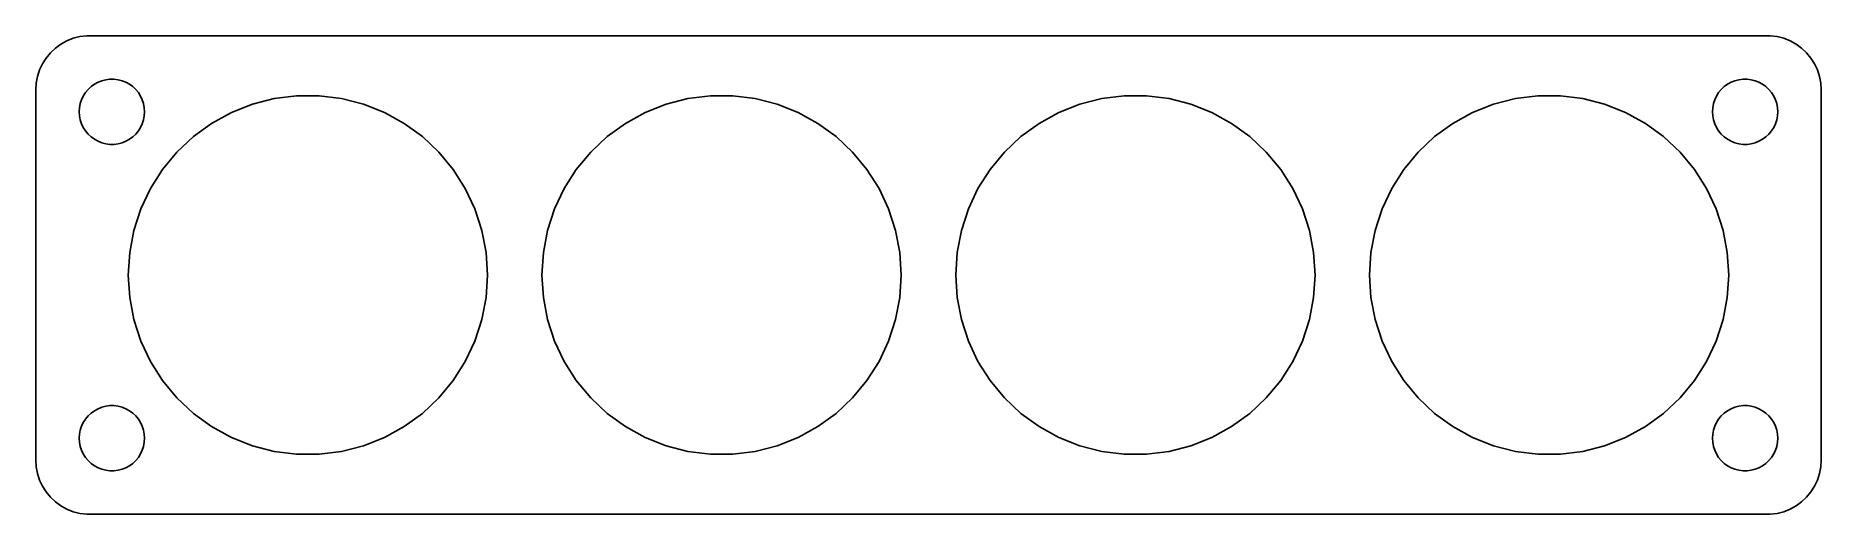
# Model space of a CAD drawing. Header units: metres. Extents: x -82 to 82, y -22 to 22.
import ezdxf

# ---------------------------------------------------------------- set-up
doc = ezdxf.new("R2010")
doc.units = ezdxf.units.M

msp = doc.modelspace()

# ---------------------------------------------------------------- linework, layer by layer
for p, q in [((-79.1289, 21.5241), (-79.6791, 21.2216)), ((-78.5451, 21.7553), (-79.1289, 21.5241)), ((-77.9369, 21.9114), (-78.5451, 21.7553)), ((-77.3139, 21.9901), (-77.9369, 21.9114)), ((77.3139, 21.9901), (-77.3139, 21.9901)), ((77.9369, 21.9114), (77.3139, 21.9901)), ((78.5451, 21.7553), (77.9369, 21.9114)), ((79.1289, 21.5241), (78.5451, 21.7553)), ((79.6791, 21.2216), (79.1289, 21.5241)), ((-81.0451, 19.9389), (-81.3815, 19.4088)), ((-80.6448, 20.4227), (-81.0451, 19.9389)), ((-80.1871, 20.8526), (-80.6448, 20.4227)), ((-79.6791, 21.2216), (-80.1871, 20.8526)), ((80.1871, 20.8526), (79.6791, 21.2216)), ((80.6448, 20.4227), (80.1871, 20.8526)), ((81.0451, 19.9389), (80.6448, 20.4227)), ((81.3815, 19.4088), (81.0451, 19.9389)), ((-81.8429, 18.2434), (-81.9606, 17.6267)), ((-81.6489, 18.8406), (-81.8429, 18.2434)), ((-81.3815, 19.4088), (-81.6489, 18.8406)), ((81.6489, 18.8406), (81.3815, 19.4088)), ((81.8429, 18.2434), (81.6489, 18.8406)), ((81.9606, 17.6267), (81.8429, 18.2434)), ((-81.9606, 17.6267), (-82, 17)), ((-82, 17), (-82, -17)), ((-77.7893, 16.1044), (-77.6289, 16.4453)), ((-77.6289, 16.4453), (-77.427, 16.7634)), ((-77.427, 16.7634), (-77.1869, 17.0536)), ((-77.1869, 17.0536), (-76.9123, 17.3115)), ((-76.9123, 17.3115), (-76.6075, 17.533)), ((-76.6075, 17.533), (-76.2773, 17.7145)), ((-76.2773, 17.7145), (-75.927, 17.8532)), ((-75.927, 17.8532), (-75.5621, 17.9469)), ((-75.5621, 17.9469), (-75.1884, 17.9941)), ((-75.1884, 17.9941), (-74.8116, 17.9941)), ((-74.8116, 17.9941), (-74.4379, 17.9469)), ((-74.4379, 17.9469), (-74.073, 17.8532)), ((-74.073, 17.8532), (-73.7227, 17.7145)), ((-73.7227, 17.7145), (-73.3925, 17.533)), ((-73.3925, 17.533), (-73.0877, 17.3115)), ((-73.0877, 17.3115), (-72.8131, 17.0536)), ((-72.8131, 17.0536), (-72.573, 16.7634)), ((-72.573, 16.7634), (-72.3711, 16.4453)), ((-72.3711, 16.4453), (-72.2107, 16.1044)), ((-60.0918, 16.2077), (-58.036, 16.4674)), ((-58.036, 16.4674), (-55.9639, 16.4674)), ((-55.9639, 16.4674), (-53.9082, 16.2077)), ((-22.0918, 16.2077), (-20.036, 16.4674)), ((-20.036, 16.4674), (-17.9639, 16.4674)), ((-17.9639, 16.4674), (-15.9082, 16.2077)), ((15.9082, 16.2077), (17.9639, 16.4674)), ((17.9639, 16.4674), (20.036, 16.4674)), ((20.036, 16.4674), (22.0918, 16.2077)), ((53.9082, 16.2077), (55.9639, 16.4674)), ((55.9639, 16.4674), (58.036, 16.4674)), ((58.036, 16.4674), (60.0918, 16.2077)), ((72.2107, 16.1044), (72.3711, 16.4453)), ((72.3711, 16.4453), (72.573, 16.7634)), ((72.573, 16.7634), (72.8131, 17.0536)), ((72.8131, 17.0536), (73.0877, 17.3115)), ((73.0877, 17.3115), (73.3925, 17.533)), ((73.3925, 17.533), (73.7227, 17.7145)), ((73.7227, 17.7145), (74.073, 17.8532)), ((74.073, 17.8532), (74.4379, 17.9469)), ((74.4379, 17.9469), (74.8116, 17.9941)), ((74.8116, 17.9941), (75.1884, 17.9941)), ((75.1884, 17.9941), (75.5621, 17.9469)), ((75.5621, 17.9469), (75.927, 17.8532)), ((75.927, 17.8532), (76.2773, 17.7145)), ((76.2773, 17.7145), (76.6075, 17.533)), ((76.6075, 17.533), (76.9123, 17.3115)), ((76.9123, 17.3115), (77.1869, 17.0536)), ((77.1869, 17.0536), (77.427, 16.7634)), ((77.427, 16.7634), (77.6289, 16.4453)), ((77.6289, 16.4453), (77.7893, 16.1044)), ((82, 17), (81.9606, 17.6267)), ((82, -17), (82, 17)), ((-78, 15), (-77.9763, 15.376)), ((-77.9763, 14.624), (-78, 15)), ((-77.9763, 15.376), (-77.9057, 15.7461)), ((-77.9057, 15.7461), (-77.7893, 16.1044)), ((-72.2107, 16.1044), (-72.0943, 15.7461)), ((-72.0943, 15.7461), (-72.0237, 15.376)), ((-72.0237, 15.376), (-72, 15)), ((-72, 15), (-72.0237, 14.624)), ((-65.8411, 13.9314), (-64.0254, 14.9296)), ((-64.0254, 14.9296), (-62.0988, 15.6924)), ((-62.0988, 15.6924), (-60.0918, 16.2077)), ((-53.9082, 16.2077), (-51.9012, 15.6924)), ((-51.9012, 15.6924), (-49.9746, 14.9296)), ((-49.9746, 14.9296), (-48.1589, 13.9314)), ((-27.8411, 13.9314), (-26.0253, 14.9296)), ((-26.0253, 14.9296), (-24.0988, 15.6924)), ((-24.0988, 15.6924), (-22.0918, 16.2077)), ((-15.9082, 16.2077), (-13.9012, 15.6924)), ((-13.9012, 15.6924), (-11.9746, 14.9296)), ((-11.9746, 14.9296), (-10.1588, 13.9314)), ((10.1588, 13.9314), (11.9746, 14.9296)), ((11.9746, 14.9296), (13.9012, 15.6924)), ((13.9012, 15.6924), (15.9082, 16.2077)), ((22.0918, 16.2077), (24.0988, 15.6924)), ((24.0988, 15.6924), (26.0253, 14.9296)), ((26.0253, 14.9296), (27.8411, 13.9314)), ((48.1589, 13.9314), (49.9746, 14.9296)), ((49.9746, 14.9296), (51.9012, 15.6924)), ((51.9012, 15.6924), (53.9082, 16.2077)), ((60.0918, 16.2077), (62.0988, 15.6924)), ((62.0988, 15.6924), (64.0254, 14.9296)), ((64.0254, 14.9296), (65.8411, 13.9314)), ((72, 15), (72.0237, 15.376)), ((72.0237, 14.624), (72, 15)), ((72.0237, 15.376), (72.0943, 15.7461)), ((72.0943, 15.7461), (72.2107, 16.1044)), ((77.7893, 16.1044), (77.9057, 15.7461)), ((77.9057, 15.7461), (77.9763, 15.376)), ((77.9763, 15.376), (78, 15)), ((78, 15), (77.9763, 14.624)), ((-77.9057, 14.2539), (-77.9763, 14.624)), ((-77.7893, 13.8956), (-77.9057, 14.2539)), ((-77.6289, 13.5547), (-77.7893, 13.8956)), ((-77.427, 13.2366), (-77.6289, 13.5547)), ((-77.1869, 12.9464), (-77.427, 13.2366)), ((-72.573, 13.2366), (-72.8131, 12.9464)), ((-72.3711, 13.5547), (-72.573, 13.2366)), ((-72.2107, 13.8956), (-72.3711, 13.5547)), ((-72.0943, 14.2539), (-72.2107, 13.8956)), ((-72.0237, 14.624), (-72.0943, 14.2539)), ((-67.5175, 12.7135), (-65.8411, 13.9314)), ((-48.1589, 13.9314), (-46.4825, 12.7135)), ((-29.5175, 12.7135), (-27.8411, 13.9314)), ((-10.1588, 13.9314), (-8.4825, 12.7135)), ((8.4825, 12.7135), (10.1588, 13.9314)), ((27.8411, 13.9314), (29.5175, 12.7135)), ((46.4825, 12.7135), (48.1589, 13.9314)), ((65.8411, 13.9314), (67.5175, 12.7135)), ((72.0943, 14.2539), (72.0237, 14.624)), ((72.2107, 13.8956), (72.0943, 14.2539)), ((72.3711, 13.5547), (72.2107, 13.8956)), ((72.573, 13.2366), (72.3711, 13.5547)), ((72.8131, 12.9464), (72.573, 13.2366)), ((77.427, 13.2366), (77.1869, 12.9464)), ((77.6289, 13.5547), (77.427, 13.2366)), ((77.7893, 13.8956), (77.6289, 13.5547)), ((77.9057, 14.2539), (77.7893, 13.8956)), ((77.9763, 14.624), (77.9057, 14.2539)), ((-76.9123, 12.6884), (-77.1869, 12.9464)), ((-76.6075, 12.467), (-76.9123, 12.6884)), ((-76.2773, 12.2855), (-76.6075, 12.467)), ((-75.927, 12.1468), (-76.2773, 12.2855)), ((-75.5621, 12.0531), (-75.927, 12.1468)), ((-75.1884, 12.0059), (-75.5621, 12.0531)), ((-74.8116, 12.0059), (-75.1884, 12.0059)), ((-74.4379, 12.0531), (-74.8116, 12.0059)), ((-74.073, 12.1468), (-74.4379, 12.0531)), ((-73.7227, 12.2855), (-74.073, 12.1468)), ((-73.3925, 12.467), (-73.7227, 12.2855)), ((-73.0877, 12.6884), (-73.3925, 12.467)), ((-72.8131, 12.9464), (-73.0877, 12.6884)), ((-69.028, 11.295), (-67.5175, 12.7135)), ((-46.4825, 12.7135), (-44.972, 11.295)), ((-31.028, 11.295), (-29.5175, 12.7135)), ((-8.4825, 12.7135), (-6.97202, 11.295)), ((6.97202, 11.295), (8.4825, 12.7135)), ((29.5175, 12.7135), (31.028, 11.295)), ((44.972, 11.295), (46.4825, 12.7135)), ((67.5175, 12.7135), (69.028, 11.295)), ((73.0877, 12.6884), (72.8131, 12.9464)), ((73.3925, 12.467), (73.0877, 12.6884)), ((73.7227, 12.2855), (73.3925, 12.467)), ((74.073, 12.1468), (73.7227, 12.2855)), ((74.4379, 12.0531), (74.073, 12.1468)), ((74.8116, 12.0059), (74.4379, 12.0531)), ((75.1884, 12.0059), (74.8116, 12.0059)), ((75.5621, 12.0531), (75.1884, 12.0059)), ((75.927, 12.1468), (75.5621, 12.0531)), ((76.2773, 12.2855), (75.927, 12.1468)), ((76.6075, 12.467), (76.2773, 12.2855)), ((76.9123, 12.6884), (76.6075, 12.467)), ((77.1869, 12.9464), (76.9123, 12.6884)), ((-70.3488, 9.69846), (-69.028, 11.295)), ((-44.972, 11.295), (-43.6512, 9.69846)), ((-32.3488, 9.69846), (-31.028, 11.295)), ((-6.97202, 11.295), (-5.65121, 9.69846)), ((5.65121, 9.69846), (6.97202, 11.295)), ((31.028, 11.295), (32.3488, 9.69846)), ((43.6512, 9.69846), (44.972, 11.295)), ((69.028, 11.295), (70.3488, 9.69846)), ((-71.4591, 7.94893), (-70.3488, 9.69846)), ((-43.6512, 9.69846), (-42.5409, 7.94893)), ((-33.4591, 7.94893), (-32.3488, 9.69846)), ((-5.65121, 9.69846), (-4.54094, 7.94893)), ((4.54094, 7.94893), (5.65121, 9.69846)), ((32.3488, 9.69846), (33.4591, 7.94893)), ((42.5409, 7.94893), (43.6512, 9.69846)), ((70.3488, 9.69846), (71.4591, 7.94893)), ((-72.3413, 6.07405), (-71.4591, 7.94893)), ((-42.5409, 7.94893), (-41.6587, 6.07405)), ((-34.3413, 6.07405), (-33.4591, 7.94893)), ((-4.54094, 7.94893), (-3.65868, 6.07405)), ((3.65868, 6.07405), (4.54094, 7.94893)), ((33.4591, 7.94893), (34.3413, 6.07405)), ((41.6587, 6.07405), (42.5409, 7.94893)), ((71.4591, 7.94893), (72.3413, 6.07405)), ((-72.9816, 4.10338), (-72.3413, 6.07405)), ((-41.6587, 6.07405), (-41.0184, 4.10338)), ((-34.9816, 4.10338), (-34.3413, 6.07405)), ((-3.65868, 6.07405), (-3.01837, 4.10338)), ((3.01837, 4.10338), (3.65868, 6.07405)), ((34.3413, 6.07405), (34.9816, 4.10338)), ((41.0184, 4.10338), (41.6587, 6.07405)), ((72.3413, 6.07405), (72.9816, 4.10338)), ((-73.3699, 2.06799), (-72.9816, 4.10338)), ((-41.0184, 4.10338), (-40.6301, 2.06799)), ((-35.3699, 2.06799), (-34.9816, 4.10338)), ((-3.01837, 4.10338), (-2.6301, 2.06799)), ((2.6301, 2.06799), (3.01837, 4.10338)), ((34.9816, 4.10338), (35.3699, 2.06799)), ((40.6301, 2.06799), (41.0184, 4.10338)), ((72.9816, 4.10338), (73.3699, 2.06799)), ((-73.5, 0), (-73.3699, 2.06799)), ((-40.6301, 2.06799), (-40.5, 0)), ((-35.5, 0), (-35.3699, 2.06799)), ((-2.6301, 2.06799), (-2.5, 0)), ((2.5, 0), (2.6301, 2.06799)), ((35.3699, 2.06799), (35.5, 0)), ((40.5, 0), (40.6301, 2.06799)), ((73.3699, 2.06799), (73.5, 0)), ((-73.3699, -2.06799), (-73.5, 0)), ((-40.5, 0), (-40.6301, -2.06799)), ((-35.3699, -2.06799), (-35.5, 0)), ((-2.5, 0), (-2.6301, -2.06799)), ((2.6301, -2.06799), (2.5, 0)), ((35.5, 0), (35.3699, -2.06799)), ((40.6301, -2.06799), (40.5, 0)), ((73.5, 0), (73.3699, -2.06799)), ((-72.9816, -4.10338), (-73.3699, -2.06799)), ((-40.6301, -2.06799), (-41.0184, -4.10338)), ((-34.9816, -4.10338), (-35.3699, -2.06799)), ((-2.6301, -2.06799), (-3.01837, -4.10338)), ((3.01837, -4.10338), (2.6301, -2.06799)), ((35.3699, -2.06799), (34.9816, -4.10338)), ((41.0184, -4.10338), (40.6301, -2.06799)), ((73.3699, -2.06799), (72.9816, -4.10338)), ((-72.3413, -6.07405), (-72.9816, -4.10338)), ((-41.0184, -4.10338), (-41.6587, -6.07405)), ((-34.3413, -6.07405), (-34.9816, -4.10338)), ((-3.01837, -4.10338), (-3.65868, -6.07405)), ((3.65868, -6.07405), (3.01837, -4.10338)), ((34.9816, -4.10338), (34.3413, -6.07405)), ((41.6587, -6.07405), (41.0184, -4.10338)), ((72.9816, -4.10338), (72.3413, -6.07405)), ((-71.4591, -7.94893), (-72.3413, -6.07405)), ((-41.6587, -6.07405), (-42.5409, -7.94893)), ((-33.4591, -7.94893), (-34.3413, -6.07405)), ((-3.65868, -6.07405), (-4.54094, -7.94893)), ((4.54094, -7.94893), (3.65868, -6.07405)), ((34.3413, -6.07405), (33.4591, -7.94893)), ((42.5409, -7.94893), (41.6587, -6.07405)), ((72.3413, -6.07405), (71.4591, -7.94893)), ((-70.3488, -9.69846), (-71.4591, -7.94893)), ((-42.5409, -7.94893), (-43.6512, -9.69846)), ((-32.3488, -9.69846), (-33.4591, -7.94893)), ((-4.54094, -7.94893), (-5.65121, -9.69846)), ((5.65121, -9.69846), (4.54094, -7.94893)), ((33.4591, -7.94893), (32.3488, -9.69846)), ((43.6512, -9.69846), (42.5409, -7.94893)), ((71.4591, -7.94893), (70.3488, -9.69846)), ((-69.028, -11.295), (-70.3488, -9.69846)), ((-43.6512, -9.69846), (-44.972, -11.295)), ((-31.028, -11.295), (-32.3488, -9.69846)), ((-5.65121, -9.69846), (-6.97202, -11.295)), ((6.97202, -11.295), (5.65121, -9.69846)), ((32.3488, -9.69846), (31.028, -11.295)), ((44.972, -11.295), (43.6512, -9.69846)), ((70.3488, -9.69846), (69.028, -11.295)), ((-67.5175, -12.7135), (-69.028, -11.295)), ((-44.972, -11.295), (-46.4825, -12.7135)), ((-29.5175, -12.7135), (-31.028, -11.295)), ((-6.97202, -11.295), (-8.4825, -12.7135)), ((8.4825, -12.7135), (6.97202, -11.295)), ((31.028, -11.295), (29.5175, -12.7135)), ((46.4825, -12.7135), (44.972, -11.295)), ((69.028, -11.295), (67.5175, -12.7135)), ((-77.427, -13.2366), (-77.1869, -12.9464)), ((-77.1869, -12.9464), (-76.9123, -12.6884)), ((-76.9123, -12.6884), (-76.6075, -12.467)), ((-76.6075, -12.467), (-76.2773, -12.2855)), ((-76.2773, -12.2855), (-75.927, -12.1468)), ((-75.927, -12.1468), (-75.5621, -12.0531)), ((-75.5621, -12.0531), (-75.1884, -12.0059)), ((-75.1884, -12.0059), (-74.8116, -12.0059)), ((-74.8116, -12.0059), (-74.4379, -12.0531)), ((-74.4379, -12.0531), (-74.073, -12.1468)), ((-74.073, -12.1468), (-73.7227, -12.2855)), ((-73.7227, -12.2855), (-73.3925, -12.467)), ((-73.3925, -12.467), (-73.0877, -12.6884)), ((-73.0877, -12.6884), (-72.8131, -12.9464)), ((-72.8131, -12.9464), (-72.573, -13.2366)), ((-65.8411, -13.9314), (-67.5175, -12.7135)), ((-46.4825, -12.7135), (-48.1589, -13.9314)), ((-27.8411, -13.9314), (-29.5175, -12.7135)), ((-8.4825, -12.7135), (-10.1588, -13.9314)), ((10.1588, -13.9314), (8.4825, -12.7135)), ((29.5175, -12.7135), (27.8411, -13.9314)), ((48.1589, -13.9314), (46.4825, -12.7135)), ((67.5175, -12.7135), (65.8411, -13.9314)), ((72.573, -13.2366), (72.8131, -12.9464)), ((72.8131, -12.9464), (73.0877, -12.6884)), ((73.0877, -12.6884), (73.3925, -12.467)), ((73.3925, -12.467), (73.7227, -12.2855)), ((73.7227, -12.2855), (74.073, -12.1468)), ((74.073, -12.1468), (74.4379, -12.0531)), ((74.4379, -12.0531), (74.8116, -12.0059)), ((74.8116, -12.0059), (75.1884, -12.0059)), ((75.1884, -12.0059), (75.5621, -12.0531)), ((75.5621, -12.0531), (75.927, -12.1468)), ((75.927, -12.1468), (76.2773, -12.2855)), ((76.2773, -12.2855), (76.6075, -12.467)), ((76.6075, -12.467), (76.9123, -12.6884)), ((76.9123, -12.6884), (77.1869, -12.9464)), ((77.1869, -12.9464), (77.427, -13.2366)), ((-78, -15), (-77.9763, -14.624)), ((-77.9763, -14.624), (-77.9057, -14.2539)), ((-77.9057, -14.2539), (-77.7893, -13.8956)), ((-77.7893, -13.8956), (-77.6289, -13.5547)), ((-77.6289, -13.5547), (-77.427, -13.2366)), ((-72.573, -13.2366), (-72.3711, -13.5547)), ((-72.3711, -13.5547), (-72.2107, -13.8956)), ((-72.2107, -13.8956), (-72.0943, -14.2539)), ((-72.0943, -14.2539), (-72.0237, -14.624)), ((-72.0237, -14.624), (-72, -15)), ((-64.0254, -14.9296), (-65.8411, -13.9314)), ((-48.1589, -13.9314), (-49.9746, -14.9296)), ((-26.0253, -14.9296), (-27.8411, -13.9314)), ((-10.1588, -13.9314), (-11.9746, -14.9296)), ((11.9746, -14.9296), (10.1588, -13.9314)), ((27.8411, -13.9314), (26.0253, -14.9296)), ((49.9746, -14.9296), (48.1589, -13.9314)), ((65.8411, -13.9314), (64.0254, -14.9296)), ((72, -15), (72.0237, -14.624)), ((72.0237, -14.624), (72.0943, -14.2539)), ((72.0943, -14.2539), (72.2107, -13.8956)), ((72.2107, -13.8956), (72.3711, -13.5547)), ((72.3711, -13.5547), (72.573, -13.2366)), ((77.427, -13.2366), (77.6289, -13.5547)), ((77.6289, -13.5547), (77.7893, -13.8956)), ((77.7893, -13.8956), (77.9057, -14.2539)), ((77.9057, -14.2539), (77.9763, -14.624)), ((77.9763, -14.624), (78, -15)), ((-77.9763, -15.376), (-78, -15)), ((-77.9057, -15.7461), (-77.9763, -15.376)), ((-77.7893, -16.1044), (-77.9057, -15.7461)), ((-77.6289, -16.4453), (-77.7893, -16.1044)), ((-72.2107, -16.1044), (-72.3711, -16.4453)), ((-72.0943, -15.7461), (-72.2107, -16.1044)), ((-72.0237, -15.376), (-72.0943, -15.7461)), ((-72, -15), (-72.0237, -15.376)), ((-62.0988, -15.6924), (-64.0254, -14.9296)), ((-60.0918, -16.2077), (-62.0988, -15.6924)), ((-58.036, -16.4674), (-60.0918, -16.2077)), ((-53.9082, -16.2077), (-55.9639, -16.4674)), ((-51.9012, -15.6924), (-53.9082, -16.2077)), ((-49.9746, -14.9296), (-51.9012, -15.6924)), ((-24.0988, -15.6924), (-26.0253, -14.9296)), ((-22.0918, -16.2077), (-24.0988, -15.6924)), ((-20.036, -16.4674), (-22.0918, -16.2077)), ((-15.9082, -16.2077), (-17.9639, -16.4674)), ((-13.9012, -15.6924), (-15.9082, -16.2077)), ((-11.9746, -14.9296), (-13.9012, -15.6924)), ((13.9012, -15.6924), (11.9746, -14.9296)), ((15.9082, -16.2077), (13.9012, -15.6924)), ((17.9639, -16.4674), (15.9082, -16.2077)), ((22.0918, -16.2077), (20.036, -16.4674)), ((24.0988, -15.6924), (22.0918, -16.2077)), ((26.0253, -14.9296), (24.0988, -15.6924)), ((51.9012, -15.6924), (49.9746, -14.9296)), ((53.9082, -16.2077), (51.9012, -15.6924)), ((55.9639, -16.4674), (53.9082, -16.2077)), ((60.0918, -16.2077), (58.036, -16.4674)), ((62.0988, -15.6924), (60.0918, -16.2077)), ((64.0254, -14.9296), (62.0988, -15.6924)), ((72.0237, -15.376), (72, -15)), ((72.0943, -15.7461), (72.0237, -15.376)), ((72.2107, -16.1044), (72.0943, -15.7461)), ((72.3711, -16.4453), (72.2107, -16.1044)), ((77.7893, -16.1044), (77.6289, -16.4453)), ((77.9057, -15.7461), (77.7893, -16.1044)), ((77.9763, -15.376), (77.9057, -15.7461)), ((78, -15), (77.9763, -15.376)), ((-82, -17), (-81.9606, -17.6267)), ((-81.9606, -17.6267), (-81.8429, -18.2434)), ((-77.427, -16.7634), (-77.6289, -16.4453)), ((-77.1869, -17.0536), (-77.427, -16.7634)), ((-76.9123, -17.3115), (-77.1869, -17.0536)), ((-76.6075, -17.533), (-76.9123, -17.3115)), ((-76.2773, -17.7145), (-76.6075, -17.533)), ((-75.927, -17.8532), (-76.2773, -17.7145)), ((-75.5621, -17.9469), (-75.927, -17.8532)), ((-75.1884, -17.9941), (-75.5621, -17.9469)), ((-74.8116, -17.9941), (-75.1884, -17.9941)), ((-74.4379, -17.9469), (-74.8116, -17.9941)), ((-74.073, -17.8532), (-74.4379, -17.9469)), ((-73.7227, -17.7145), (-74.073, -17.8532)), ((-73.3925, -17.533), (-73.7227, -17.7145)), ((-73.0877, -17.3115), (-73.3925, -17.533)), ((-72.8131, -17.0536), (-73.0877, -17.3115)), ((-72.573, -16.7634), (-72.8131, -17.0536)), ((-72.3711, -16.4453), (-72.573, -16.7634)), ((-55.9639, -16.4674), (-58.036, -16.4674)), ((-17.9639, -16.4674), (-20.036, -16.4674)), ((20.036, -16.4674), (17.9639, -16.4674)), ((58.036, -16.4674), (55.9639, -16.4674)), ((72.573, -16.7634), (72.3711, -16.4453)), ((72.8131, -17.0536), (72.573, -16.7634)), ((73.0877, -17.3115), (72.8131, -17.0536)), ((73.3925, -17.533), (73.0877, -17.3115)), ((73.7227, -17.7145), (73.3925, -17.533)), ((74.073, -17.8532), (73.7227, -17.7145)), ((74.4379, -17.9469), (74.073, -17.8532)), ((74.8116, -17.9941), (74.4379, -17.9469)), ((75.1884, -17.9941), (74.8116, -17.9941)), ((75.5621, -17.9469), (75.1884, -17.9941)), ((75.927, -17.8532), (75.5621, -17.9469)), ((76.2773, -17.7145), (75.927, -17.8532)), ((76.6075, -17.533), (76.2773, -17.7145)), ((76.9123, -17.3115), (76.6075, -17.533)), ((77.1869, -17.0536), (76.9123, -17.3115)), ((77.427, -16.7634), (77.1869, -17.0536)), ((77.6289, -16.4453), (77.427, -16.7634)), ((81.8429, -18.2434), (81.9606, -17.6267)), ((81.9606, -17.6267), (82, -17)), ((-81.8429, -18.2434), (-81.6489, -18.8406)), ((-81.6489, -18.8406), (-81.3815, -19.4088)), ((-81.3815, -19.4088), (-81.0451, -19.9389)), ((81.0451, -19.9389), (81.3815, -19.4088)), ((81.3815, -19.4088), (81.6489, -18.8406)), ((81.6489, -18.8406), (81.8429, -18.2434)), ((-81.0451, -19.9389), (-80.6448, -20.4227)), ((-80.6448, -20.4227), (-80.1871, -20.8526)), ((-80.1871, -20.8526), (-79.6791, -21.2216)), ((-79.6791, -21.2216), (-79.1289, -21.5241)), ((79.1289, -21.5241), (79.6791, -21.2216)), ((79.6791, -21.2216), (80.1871, -20.8526)), ((80.1871, -20.8526), (80.6448, -20.4227)), ((80.6448, -20.4227), (81.0451, -19.9389)), ((-79.1289, -21.5241), (-78.5451, -21.7553)), ((-78.5451, -21.7553), (-77.9369, -21.9114)), ((-77.9369, -21.9114), (-77.3139, -21.9901)), ((-77.3139, -21.9901), (77.3139, -21.9901)), ((77.3139, -21.9901), (77.9369, -21.9114)), ((77.9369, -21.9114), (78.5451, -21.7553)), ((78.5451, -21.7553), (79.1289, -21.5241))]:
    msp.add_line(p, q)

doc.saveas('drawing.dxf')
